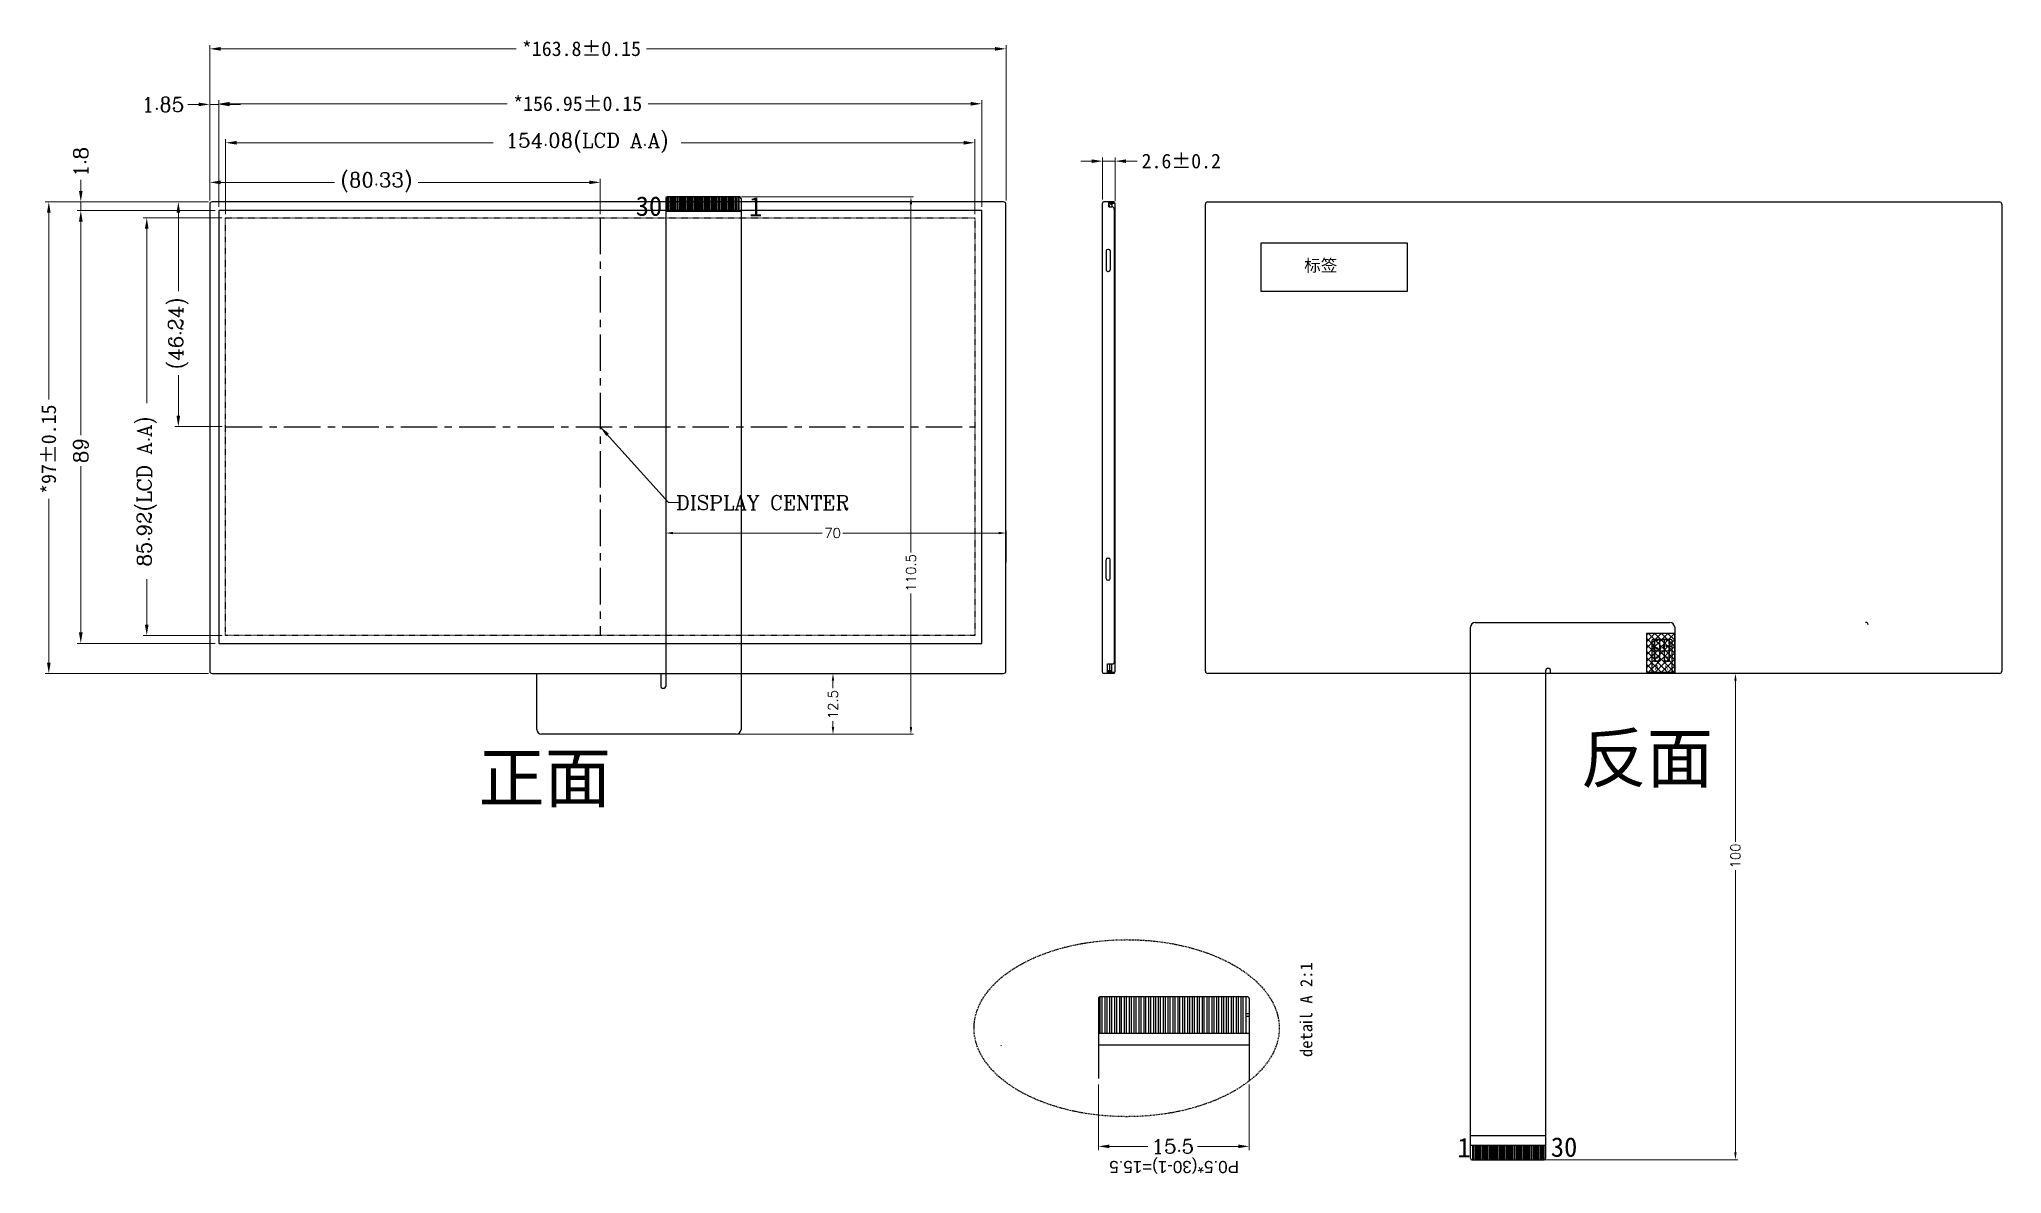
# Model space of a CAD drawing. Header units: millimetres. Extents: x 7 to 410, y 2270 to 2504.
import ezdxf

# ---------------------------------------------------------------- set-up
doc = ezdxf.new("R2010")
doc.units = ezdxf.units.MM
doc.header["$LTSCALE"] = 0.2
doc.linetypes.add('CENTER', pattern=[2, 1.25, -0.25, 0.25, -0.25])
doc.linetypes.add('DASHED', pattern=[0.75, 0.5, -0.25])
doc.layers.get('0').update_dxf_attribs({"color": 151})
for name, color, linetype in [('DIM', 4, 'Continuous'), ('FPC', 30, 'Continuous'), ('FPC_TOPSOLDER', 42, 'Continuous'), ('LCD', 6, 'Continuous'), ('上铁框', 201, 'Continuous'), ('下铁框', 171, 'Continuous')]:
    doc.layers.add(name, color=color, linetype=linetype)
doc.styles.add('ROMANC', font='romanc.shx', dxfattribs={"bigfont": 'gbcbig.shx'})
doc.styles.add('宋体', font='')
doc.styles.get('宋体').set_extended_font_data('NSimSun')
doc.dimstyles.new('B', dxfattribs={"dimtxt": 2, "dimasz": 1.5, "dimexe": 0.5, "dimexo": 0.5, "dimgap": 0.5, "dimtad": 0, "dimzin": 9, "dimdsep": 46, "dimtxsty": 'ROMANC', "dimcen": -2.5, "dimclrd": 8, "dimclre": 8, "dimclrt": 256, "dimazin": 0, "dimtfac": 1, "dimtmove": 0, "dimatfit": 3, "dimfxl": 1, "dimlwd": 9, "dimlwe": 9, "dimarcsym": 0})
doc.dimstyles.new('B1.5', dxfattribs={"dimscale": 1.5, "dimtxt": 2, "dimasz": 1.5, "dimexe": 0.5, "dimexo": 0.5, "dimgap": 0.5, "dimtad": 0, "dimzin": 9, "dimdsep": 46, "dimtxsty": 'ROMANC', "dimcen": 0, "dimclrd": 9, "dimclre": 9, "dimclrt": 256, "dimazin": 2, "dimtfac": 1, "dimtmove": 0, "dimatfit": 3, "dimfxl": 1, "dimlwd": 9, "dimlwe": 9, "dimarcsym": 0})

# ---------------------------------------------------------------- blocks, each defined once
blk = doc.blocks.new('*D1')
at = {"layer": 'Defpoints', "color": 0, "transparency": 16777216}
for p in [(205.55, 2501.56), (41.75, 2469.6), (205.55, 2469.6)]:
    blk.add_point(p, dxfattribs=at)
at = {"layer": 'DIM', "color": 9, "lineweight": 9, "transparency": 16777216}
for p, q in [((41.75, 2470.35), (41.75, 2502.31)), ((44, 2501.56), (104.8, 2501.56)), ((203.3, 2501.56), (131.63, 2501.56)), ((205.55, 2470.35), (205.55, 2502.31))]:
    blk.add_line(p, q, dxfattribs=at)
at = {"layer": 'DIM', "color": 9, "transparency": 16777216}
for points in [[(44, 2501.93), (44, 2501.18), (41.75, 2501.56)], [(203.3, 2501.93), (203.3, 2501.18), (205.55, 2501.56)]]:
    blk.add_solid(points, dxfattribs=at)
at = {"layer": 'DIM', "transparency": 16777216, "insert": (118.22, 2501.56), "char_height": 3, "attachment_point": 5, "style": '宋体'}
blk.add_mtext('*163.8±0.15', dxfattribs=at)
blk = doc.blocks.new('*D2')
at = {"layer": 'Defpoints', "color": 0, "transparency": 16777216}
for p in [(42.25, 2470.1), (8.65, 2373.1), (42.25, 2373.1)]:
    blk.add_point(p, dxfattribs=at)
at = {"layer": 'DIM', "color": 9, "lineweight": 9, "transparency": 16777216}
for p, q in [((41.5, 2470.1), (7.9, 2470.1)), ((8.65, 2467.85), (8.65, 2429.42)), ((8.65, 2375.35), (8.65, 2409.03)), ((41.5, 2373.1), (7.9, 2373.1))]:
    blk.add_line(p, q, dxfattribs=at)
at = {"layer": 'DIM', "color": 9, "transparency": 16777216}
for points in [[(8.28, 2467.85), (9.03, 2467.85), (8.65, 2470.1)], [(8.28, 2375.35), (9.03, 2375.35), (8.65, 2373.1)]]:
    blk.add_solid(points, dxfattribs=at)
at = {"layer": 'DIM', "transparency": 16777216, "insert": (8.65, 2419.22), "char_height": 3, "attachment_point": 5, "rotation": 90, "style": '宋体'}
blk.add_mtext('*97±0.15', dxfattribs=at)
blk = doc.blocks.new('*D3')
at = {"layer": 'Defpoints', "color": 0, "transparency": 16777216}
for p in [(200.55, 2490.26), (43.6, 2468.3), (200.55, 2468.3)]:
    blk.add_point(p, dxfattribs=at)
at = {"layer": 'DIM', "color": 9, "lineweight": 9, "transparency": 16777216}
for p, q in [((43.6, 2469.05), (43.6, 2491.01)), ((200.55, 2469.05), (200.55, 2491.01)), ((45.85, 2490.26), (102.96, 2490.26)), ((198.3, 2490.26), (131.93, 2490.26))]:
    blk.add_line(p, q, dxfattribs=at)
at = {"layer": 'DIM', "color": 9, "transparency": 16777216}
for points in [[(45.85, 2490.64), (45.85, 2489.89), (43.6, 2490.26)], [(198.3, 2490.64), (198.3, 2489.89), (200.55, 2490.26)]]:
    blk.add_solid(points, dxfattribs=at)
at = {"layer": 'DIM', "transparency": 16777216, "insert": (117.45, 2490.26), "char_height": 3, "attachment_point": 5, "style": '宋体'}
blk.add_mtext('*156.95±0.15', dxfattribs=at)
blk = doc.blocks.new('*D4')
at = {"layer": 'Defpoints', "color": 0, "transparency": 16777216}
for p in [(199.11, 2482.24), (45.03, 2466.82), (199.11, 2466.82)]:
    blk.add_point(p, dxfattribs=at)
at = {"layer": 'DIM', "color": 9, "lineweight": 9, "transparency": 16777216}
for p, q in [((45.03, 2467.57), (45.03, 2482.99)), ((199.11, 2467.57), (199.11, 2482.99)), ((47.28, 2482.24), (100.08, 2482.24)), ((196.86, 2482.24), (138.73, 2482.24))]:
    blk.add_line(p, q, dxfattribs=at)
at = {"layer": 'DIM', "color": 9, "transparency": 16777216}
for points in [[(47.28, 2482.61), (47.28, 2481.86), (45.03, 2482.24)], [(196.86, 2482.61), (196.86, 2481.86), (199.11, 2482.24)]]:
    blk.add_solid(points, dxfattribs=at)
at = {"layer": 'DIM', "transparency": 16777216, "insert": (119.4, 2482.24), "char_height": 3, "attachment_point": 5, "style": 'ROMANC'}
blk.add_mtext('154.08(LCD A.A)', dxfattribs=at)
blk = doc.blocks.new('*D5')
at = {"layer": 'Defpoints', "color": 0, "transparency": 16777216}
for p in [(45.03, 2466.82), (28.8, 2380.9), (45.03, 2380.9)]:
    blk.add_point(p, dxfattribs=at)
at = {"layer": 'DIM', "color": 9, "lineweight": 9, "transparency": 16777216}
for p, q in [((44.28, 2466.82), (28.05, 2466.82)), ((28.8, 2464.57), (28.8, 2428.68)), ((28.8, 2383.15), (28.8, 2392.47)), ((44.28, 2380.9), (28.05, 2380.9))]:
    blk.add_line(p, q, dxfattribs=at)
at = {"layer": 'DIM', "color": 9, "transparency": 16777216}
for points in [[(28.42, 2464.57), (29.17, 2464.57), (28.8, 2466.82)], [(28.42, 2383.15), (29.17, 2383.15), (28.8, 2380.9)]]:
    blk.add_solid(points, dxfattribs=at)
at = {"layer": 'DIM', "transparency": 16777216, "insert": (28.8, 2410.58), "char_height": 3, "attachment_point": 5, "rotation": 90, "style": 'ROMANC'}
blk.add_mtext('85.92(LCD A.A)', dxfattribs=at)
blk = doc.blocks.new('*D6')
at = {"layer": 'Defpoints', "color": 0, "transparency": 16777216}
for p in [(41.75, 2490.13), (41.75, 2469.6), (43.6, 2468.3)]:
    blk.add_point(p, dxfattribs=at)
at = {"layer": 'DIM', "color": 9, "lineweight": 9, "transparency": 16777216}
for p, q in [((41.75, 2470.35), (41.75, 2490.88)), ((43.6, 2469.05), (43.6, 2490.88)), ((39.5, 2490.13), (37.25, 2490.13)), ((43.6, 2490.13), (41.75, 2490.13)), ((45.85, 2490.13), (48.1, 2490.13))]:
    blk.add_line(p, q, dxfattribs=at)
at = {"layer": 'DIM', "color": 9, "transparency": 16777216}
for points in [[(39.5, 2490.51), (39.5, 2489.76), (41.75, 2490.13)], [(45.85, 2490.51), (45.85, 2489.76), (43.6, 2490.13)]]:
    blk.add_solid(points, dxfattribs=at)
at = {"layer": 'DIM', "transparency": 16777216, "insert": (32.14, 2490.13), "char_height": 3, "attachment_point": 5, "style": 'ROMANC'}
blk.add_mtext('1.85', dxfattribs=at)
blk = doc.blocks.new('*D7')
at = {"layer": 'Defpoints', "color": 0, "transparency": 16777216}
for p in [(43.6, 2468.3), (15.23, 2379.3), (43.6, 2379.3)]:
    blk.add_point(p, dxfattribs=at)
at = {"layer": 'DIM', "color": 9, "lineweight": 9, "transparency": 16777216}
for p, q in [((42.85, 2468.3), (14.48, 2468.3)), ((15.23, 2466.05), (15.23, 2422.09)), ((15.23, 2381.55), (15.23, 2415.74)), ((42.85, 2379.3), (14.48, 2379.3))]:
    blk.add_line(p, q, dxfattribs=at)
at = {"layer": 'DIM', "color": 9, "transparency": 16777216}
for points in [[(14.86, 2466.05), (15.61, 2466.05), (15.23, 2468.3)], [(14.86, 2381.55), (15.61, 2381.55), (15.23, 2379.3)]]:
    blk.add_solid(points, dxfattribs=at)
at = {"layer": 'DIM', "transparency": 16777216, "insert": (15.23, 2418.92), "char_height": 3, "attachment_point": 5, "rotation": 90, "style": 'ROMANC'}
blk.add_mtext('89', dxfattribs=at)
blk = doc.blocks.new('*D8')
at = {"layer": 'Defpoints', "color": 0, "transparency": 16777216}
for p in [(15.24, 2470.1), (42.25, 2470.1), (43.6, 2468.3)]:
    blk.add_point(p, dxfattribs=at)
at = {"layer": 'DIM', "color": 9, "lineweight": 9, "transparency": 16777216}
for p, q in [((15.24, 2472.35), (15.24, 2474.6)), ((41.5, 2470.1), (14.49, 2470.1)), ((42.85, 2468.3), (14.49, 2468.3)), ((15.24, 2468.3), (15.24, 2470.1)), ((15.24, 2466.05), (15.24, 2463.8))]:
    blk.add_line(p, q, dxfattribs=at)
at = {"layer": 'DIM', "color": 9, "transparency": 16777216}
for points in [[(14.86, 2472.35), (15.61, 2472.35), (15.24, 2470.1)], [(14.86, 2466.05), (15.61, 2466.05), (15.24, 2468.3)]]:
    blk.add_solid(points, dxfattribs=at)
at = {"layer": 'DIM', "transparency": 16777216, "insert": (15.24, 2478.28), "char_height": 3, "attachment_point": 5, "rotation": 90, "style": 'ROMANC'}
blk.add_mtext('1.8', dxfattribs=at)
blk = doc.blocks.new('*D9')
at = {"layer": 'Defpoints', "color": 0, "transparency": 16777216}
for p in [(41.75, 2474.1), (41.75, 2469.6), (122.07, 2466.82)]:
    blk.add_point(p, dxfattribs=at)
at = {"layer": 'DIM', "color": 9, "lineweight": 9, "transparency": 16777216}
for p, q in [((41.75, 2470.35), (41.75, 2474.85)), ((122.07, 2467.57), (122.07, 2474.85)), ((44, 2474.1), (67.42, 2474.1)), ((119.82, 2474.1), (84.64, 2474.1))]:
    blk.add_line(p, q, dxfattribs=at)
at = {"layer": 'DIM', "color": 9, "transparency": 16777216}
for points in [[(44, 2474.47), (44, 2473.72), (41.75, 2474.1)], [(119.82, 2474.47), (119.82, 2473.72), (122.07, 2474.1)]]:
    blk.add_solid(points, dxfattribs=at)
at = {"layer": 'DIM', "transparency": 16777216, "insert": (76.03, 2474.1), "char_height": 3, "attachment_point": 5, "style": 'ROMANC'}
blk.add_mtext('(80.33)', dxfattribs=at)
blk = doc.blocks.new('*D10')
at = {"layer": 'Defpoints', "color": 0, "transparency": 16777216}
for p in [(35.3, 2470.1), (42.25, 2470.1), (45.03, 2423.86)]:
    blk.add_point(p, dxfattribs=at)
at = {"layer": 'DIM', "color": 9, "lineweight": 9, "transparency": 16777216}
for p, q in [((41.5, 2470.1), (34.55, 2470.1)), ((35.3, 2467.85), (35.3, 2451.69)), ((35.3, 2426.11), (35.3, 2434.48)), ((44.28, 2423.86), (34.55, 2423.86))]:
    blk.add_line(p, q, dxfattribs=at)
at = {"layer": 'DIM', "color": 9, "transparency": 16777216}
for points in [[(34.92, 2467.85), (35.67, 2467.85), (35.3, 2470.1)], [(34.92, 2426.11), (35.67, 2426.11), (35.3, 2423.86)]]:
    blk.add_solid(points, dxfattribs=at)
at = {"layer": 'DIM', "transparency": 16777216, "insert": (35.3, 2443.08), "char_height": 3, "attachment_point": 5, "rotation": 90, "style": 'ROMANC'}
blk.add_mtext('(46.24)', dxfattribs=at)
blk = doc.blocks.new('*D11')
at = {"layer": 'Defpoints', "color": 0, "transparency": 16777216}
for p in [(224.57, 2289.32), (255.57, 2289.32), (224.57, 2275.86)]:
    blk.add_point(p, dxfattribs=at)
at = {"layer": 'DIM', "color": 9, "lineweight": 9, "transparency": 16777216}
for p, q in [((224.57, 2288.57), (224.57, 2275.11)), ((255.57, 2288.57), (255.57, 2275.11)), ((226.82, 2275.86), (234.75, 2275.86)), ((253.32, 2275.86), (244.97, 2275.86))]:
    blk.add_line(p, q, dxfattribs=at)
at = {"layer": 'DIM', "color": 9, "transparency": 16777216}
for points in [[(226.82, 2276.23), (226.82, 2275.48), (224.57, 2275.86)], [(253.32, 2276.23), (253.32, 2275.48), (255.57, 2275.86)]]:
    blk.add_solid(points, dxfattribs=at)
at = {"layer": 'DIM', "transparency": 16777216, "insert": (239.86, 2275.86), "char_height": 3, "attachment_point": 5, "style": 'ROMANC'}
blk.add_mtext('15.5', dxfattribs=at)
blk = doc.blocks.new('*D12')
at = {"layer": 'Defpoints', "color": 0, "transparency": 16777216}
for p in [(228.01, 2478.46), (225.41, 2469.85), (228.01, 2469.49)]:
    blk.add_point(p, dxfattribs=at)
at = {"layer": 'DIM', "color": 9, "lineweight": 9, "transparency": 16777216}
for p, q in [((225.41, 2470.6), (225.41, 2479.21)), ((228.01, 2470.24), (228.01, 2479.21)), ((223.16, 2478.46), (220.91, 2478.46)), ((225.41, 2478.46), (228.01, 2478.46)), ((230.26, 2478.46), (232.51, 2478.46))]:
    blk.add_line(p, q, dxfattribs=at)
at = {"layer": 'DIM', "color": 9, "transparency": 16777216}
for points in [[(223.16, 2478.83), (223.16, 2478.08), (225.41, 2478.46)], [(230.26, 2478.83), (230.26, 2478.08), (228.01, 2478.46)]]:
    blk.add_solid(points, dxfattribs=at)
at = {"layer": 'DIM', "transparency": 16777216, "insert": (241.6, 2478.46), "char_height": 3, "attachment_point": 5, "style": '宋体'}
blk.add_mtext('2.6±0.2', dxfattribs=at)
blk = doc.blocks.new('*D13')
at = {"layer": 'Defpoints', "color": 0, "transparency": 16777216}
for p in [(355.6, 2373.1), (358.68, 2373.1), (312.98, 2273.1)]:
    blk.add_point(p, dxfattribs=at)
at = {"layer": 'DIM', "color": 8, "lineweight": 9, "transparency": 16777216}
for p, q in [((358.18, 2373.1), (355.1, 2373.1)), ((355.6, 2371.6), (355.6, 2338.51)), ((355.6, 2274.6), (355.6, 2332.66)), ((313.48, 2273.1), (356.1, 2273.1))]:
    blk.add_line(p, q, dxfattribs=at)
at = {"layer": 'DIM', "color": 8, "transparency": 16777216}
for points in [[(355.35, 2371.6), (355.85, 2371.6), (355.6, 2373.1)], [(355.35, 2274.6), (355.85, 2274.6), (355.6, 2273.1)]]:
    blk.add_solid(points, dxfattribs=at)
at = {"layer": 'DIM', "transparency": 16777216, "insert": (355.6, 2335.58), "char_height": 2, "attachment_point": 5, "rotation": 90, "style": 'ROMANC'}
blk.add_mtext('100', dxfattribs=at)
blk = doc.blocks.new('*D14')
at = {"layer": 'Defpoints', "color": 0, "transparency": 16777216}
for p in [(150.65, 2471.1), (146.47, 2360.6), (186, 2360.6)]:
    blk.add_point(p, dxfattribs=at)
at = {"layer": 'DIM', "color": 8, "lineweight": 9, "transparency": 16777216}
for p, q in [((151.15, 2471.1), (186.5, 2471.1)), ((186, 2469.6), (186, 2398.01)), ((186, 2362.1), (186, 2389.58)), ((146.97, 2360.6), (186.5, 2360.6))]:
    blk.add_line(p, q, dxfattribs=at)
at = {"layer": 'DIM', "color": 8, "transparency": 16777216}
for points in [[(185.75, 2469.6), (186.25, 2469.6), (186, 2471.1)], [(185.75, 2362.1), (186.25, 2362.1), (186, 2360.6)]]:
    blk.add_solid(points, dxfattribs=at)
at = {"layer": 'DIM', "transparency": 16777216, "insert": (186, 2393.79), "char_height": 2, "attachment_point": 5, "rotation": 90, "style": 'ROMANC'}
blk.add_mtext('110.5', dxfattribs=at)
blk = doc.blocks.new('*D15')
at = {"layer": 'Defpoints', "color": 0, "transparency": 16777216}
for p in [(163.75, 2373.1), (163.75, 2360.6), (169.96, 2360.6)]:
    blk.add_point(p, dxfattribs=at)
at = {"layer": 'DIM', "color": 8, "lineweight": 9, "transparency": 16777216}
for p, q in [((164.25, 2373.1), (170.46, 2373.1)), ((169.96, 2371.6), (169.96, 2370.11)), ((169.96, 2362.1), (169.96, 2363.3)), ((164.25, 2360.6), (170.46, 2360.6))]:
    blk.add_line(p, q, dxfattribs=at)
at = {"layer": 'DIM', "color": 8, "transparency": 16777216}
for points in [[(169.71, 2371.6), (170.21, 2371.6), (169.96, 2373.1)], [(169.71, 2362.1), (170.21, 2362.1), (169.96, 2360.6)]]:
    blk.add_solid(points, dxfattribs=at)
at = {"layer": 'DIM', "transparency": 16777216, "insert": (169.96, 2366.7), "char_height": 2, "attachment_point": 5, "rotation": 90, "style": 'ROMANC'}
blk.add_mtext('12.5', dxfattribs=at)
blk = doc.blocks.new('*D16')
at = {"layer": 'Defpoints', "color": 0, "transparency": 16777216}
for p in [(205.55, 2401.98), (205.55, 2395.47), (135.55, 2388.45)]:
    blk.add_point(p, dxfattribs=at)
at = {"layer": 'DIM', "color": 8, "lineweight": 9, "transparency": 16777216}
for p, q in [((135.55, 2388.95), (135.55, 2402.48)), ((137.05, 2401.98), (167.76, 2401.98)), ((204.05, 2401.98), (172, 2401.98)), ((205.55, 2395.97), (205.55, 2402.48))]:
    blk.add_line(p, q, dxfattribs=at)
at = {"layer": 'DIM', "color": 8, "transparency": 16777216}
for points in [[(137.05, 2402.23), (137.05, 2401.73), (135.55, 2401.98)], [(204.05, 2402.23), (204.05, 2401.73), (205.55, 2401.98)]]:
    blk.add_solid(points, dxfattribs=at)
at = {"layer": 'DIM', "transparency": 16777216, "insert": (169.88, 2401.98), "char_height": 2, "attachment_point": 5, "style": 'ROMANC'}
blk.add_mtext('70', dxfattribs=at)

msp = doc.modelspace()

# ---------------------------------------------------------------- hatches: boundary and pattern name
at = {"layer": 'FPC'}
h = msp.add_hatch(dxfattribs=at)
h.set_pattern_fill('ANSI37', color=0, scale=0.3, style=0)
h.set_pattern_definition([(315, (-7062.294, -3107.1453), (-0.67351921, -0.67351921), []), (225, (-7062.294, -3107.1453), (-0.67351921, 0.67351921), [])])
h.paths.add_polyline_path([(337.28, 2373.343), (343.1, 2373.343), (343.1, 2381.343), (337.28, 2381.343)])

# ---------------------------------------------------------------- linework, layer by layer
at = {"color": 1, "linetype": 'CENTER', "ltscale": 30}
for p, q in [((122.071, 2466.819), (122.071, 2380.899)), ((45.031, 2423.859), (199.111, 2423.859))]:
    msp.add_line(p, q, dxfattribs=at)
at = {"color": 0}
for p, q in [((258.05, 2461.678), (288.05, 2461.678)), ((258.05, 2451.678), (258.05, 2461.678)), ((288.05, 2461.678), (288.05, 2451.678)), ((288.05, 2451.678), (258.05, 2451.678))]:
    msp.add_line(p, q, dxfattribs=at)
at = {"color": 5, "linetype": 'DASHED'}
msp.add_lwpolyline([(45.031, 2466.819), (199.111, 2466.819), (199.111, 2380.899), (45.031, 2380.899)], close=True, dxfattribs=at)
at = {"layer": 'DIM', "color": 5}
for centre, start, end in [((134.846, 2370.399), 180, 270), ((135.246, 2370.399), 270, 360)]:
    msp.add_arc(centre, 0.3, start, end, dxfattribs=at)
at = {"layer": 'FPC', "color": 0}
for p, q in [((135.546, 2470.799), (135.546, 2370.399)), ((150.746, 2471.099), (135.846, 2471.099)), ((135.946, 2468.099), (135.946, 2471.099)), ((136.146, 2468.099), (136.146, 2471.099)), ((136.446, 2468.099), (136.446, 2471.099)), ((136.646, 2468.099), (136.646, 2471.099)), ((136.946, 2468.099), (136.946, 2471.099)), ((137.146, 2468.099), (137.146, 2471.099)), ((137.446, 2468.099), (137.446, 2471.099)), ((137.646, 2468.099), (137.646, 2471.099)), ((137.946, 2468.099), (137.946, 2471.099)), ((138.146, 2468.099), (138.146, 2471.099)), ((138.446, 2468.099), (138.446, 2471.099)), ((138.646, 2468.099), (138.646, 2471.099)), ((138.946, 2468.099), (138.946, 2471.099)), ((139.146, 2468.099), (139.146, 2471.099)), ((139.446, 2468.099), (139.446, 2471.099)), ((139.646, 2468.099), (139.646, 2471.099)), ((139.946, 2468.099), (139.946, 2471.099)), ((140.146, 2468.099), (140.146, 2471.099)), ((140.446, 2468.099), (140.446, 2471.099)), ((140.646, 2468.099), (140.646, 2471.099)), ((140.946, 2468.099), (140.946, 2471.099)), ((141.146, 2468.099), (141.146, 2471.099)), ((141.446, 2468.099), (141.446, 2471.099)), ((141.646, 2468.099), (141.646, 2471.099)), ((141.946, 2468.099), (141.946, 2471.099)), ((142.146, 2468.099), (142.146, 2471.099)), ((142.446, 2468.099), (142.446, 2471.099)), ((142.646, 2468.099), (142.646, 2471.099)), ((142.946, 2468.099), (142.946, 2471.099)), ((143.146, 2468.099), (143.146, 2471.099)), ((143.446, 2468.099), (143.446, 2471.099)), ((143.646, 2468.099), (143.646, 2471.099)), ((143.946, 2468.099), (143.946, 2471.099)), ((144.146, 2468.099), (144.146, 2471.099)), ((144.446, 2468.099), (144.446, 2471.099)), ((144.646, 2468.099), (144.646, 2471.099)), ((144.946, 2468.099), (144.946, 2471.099)), ((145.146, 2468.099), (145.146, 2471.099)), ((145.446, 2468.099), (145.446, 2471.099)), ((145.646, 2468.099), (145.646, 2471.099)), ((145.946, 2468.099), (145.946, 2471.099)), ((146.146, 2468.099), (146.146, 2471.099)), ((146.446, 2468.099), (146.446, 2471.099)), ((146.646, 2468.099), (146.646, 2471.099)), ((146.946, 2468.099), (146.946, 2471.099)), ((147.146, 2468.099), (147.146, 2471.099)), ((147.446, 2468.099), (147.446, 2471.099)), ((147.646, 2468.099), (147.646, 2471.099)), ((147.946, 2468.099), (147.946, 2471.099)), ((148.146, 2468.099), (148.146, 2471.099)), ((148.446, 2468.099), (148.446, 2471.099)), ((148.646, 2468.099), (148.646, 2471.099)), ((148.946, 2468.099), (148.946, 2471.099)), ((149.146, 2468.099), (149.146, 2471.099)), ((149.446, 2468.099), (149.446, 2471.099)), ((149.646, 2468.099), (149.646, 2471.099)), ((149.946, 2468.099), (149.946, 2471.099)), ((150.146, 2468.099), (150.146, 2471.099)), ((150.446, 2468.099), (150.446, 2471.099)), ((150.646, 2468.099), (150.646, 2471.099)), ((151.046, 2470.799), (151.046, 2361.599)), ((151.046, 2468.099), (135.546, 2468.099)), ((301.079, 2273.399), (301.079, 2382.599)), ((302.079, 2383.599), (342.1, 2383.599)), ((343.1, 2382.599), (343.1, 2373.099)), ((338.37, 2379.799), (338.37, 2373.099)), ((339.27, 2380.099), (338.67, 2380.099)), ((339.97, 2380.099), (338.97, 2380.099)), ((338.97, 2380.099), (338.97, 2375.599)), ((341.27, 2380.099), (339.67, 2380.099)), ((339.97, 2380.099), (340.97, 2380.099)), ((339.97, 2380.099), (339.97, 2375.599)), ((341.97, 2380.099), (340.97, 2380.099)), ((340.97, 2380.099), (340.97, 2375.599)), ((342.27, 2380.099), (341.67, 2380.099)), ((341.97, 2380.099), (341.97, 2375.599)), ((342.57, 2373.099), (342.57, 2379.799)), ((316.579, 2273.399), (316.579, 2373.799)), ((317.279, 2374.099), (316.879, 2374.099)), ((317.579, 2373.099), (317.579, 2373.799)), ((339.97, 2375.599), (338.97, 2375.599)), ((341.97, 2375.599), (340.97, 2375.599)), ((109.024, 2361.599), (109.024, 2373.099)), ((134.546, 2373.099), (134.546, 2370.399)), ((150.046, 2360.599), (110.024, 2360.599)), ((301.079, 2278.099), (316.579, 2278.099)), ((301.079, 2276.099), (316.579, 2276.099)), ((301.379, 2273.099), (316.279, 2273.099)), ((301.379, 2273.099), (316.279, 2273.099)), ((301.479, 2276.099), (301.479, 2273.099)), ((301.679, 2276.099), (301.679, 2273.099)), ((301.979, 2276.099), (301.979, 2273.099)), ((302.179, 2276.099), (302.179, 2273.099)), ((302.479, 2276.099), (302.479, 2273.099)), ((302.679, 2276.099), (302.679, 2273.099)), ((302.979, 2276.099), (302.979, 2273.099)), ((303.179, 2276.099), (303.179, 2273.099)), ((303.479, 2276.099), (303.479, 2273.099)), ((303.679, 2276.099), (303.679, 2273.099)), ((303.979, 2276.099), (303.979, 2273.099)), ((304.179, 2276.099), (304.179, 2273.099)), ((304.479, 2276.099), (304.479, 2273.099)), ((304.679, 2276.099), (304.679, 2273.099)), ((304.979, 2276.099), (304.979, 2273.099)), ((305.179, 2276.099), (305.179, 2273.099)), ((305.479, 2276.099), (305.479, 2273.099)), ((305.679, 2276.099), (305.679, 2273.099)), ((305.979, 2276.099), (305.979, 2273.099)), ((306.179, 2276.099), (306.179, 2273.099)), ((306.479, 2276.099), (306.479, 2273.099)), ((306.679, 2276.099), (306.679, 2273.099)), ((306.979, 2276.099), (306.979, 2273.099)), ((307.179, 2276.099), (307.179, 2273.099)), ((307.479, 2276.099), (307.479, 2273.099)), ((307.679, 2276.099), (307.679, 2273.099)), ((307.979, 2276.099), (307.979, 2273.099)), ((308.179, 2276.099), (308.179, 2273.099)), ((308.479, 2276.099), (308.479, 2273.099)), ((308.679, 2276.099), (308.679, 2273.099)), ((308.979, 2276.099), (308.979, 2273.099)), ((309.179, 2276.099), (309.179, 2273.099)), ((309.479, 2276.099), (309.479, 2273.099)), ((309.679, 2276.099), (309.679, 2273.099)), ((309.979, 2276.099), (309.979, 2273.099)), ((310.179, 2276.099), (310.179, 2273.099)), ((310.479, 2276.099), (310.479, 2273.099)), ((310.679, 2276.099), (310.679, 2273.099)), ((310.979, 2276.099), (310.979, 2273.099)), ((311.179, 2276.099), (311.179, 2273.099)), ((311.479, 2276.099), (311.479, 2273.099)), ((311.679, 2276.099), (311.679, 2273.099)), ((311.979, 2276.099), (311.979, 2273.099)), ((312.179, 2276.099), (312.179, 2273.099)), ((312.479, 2276.099), (312.479, 2273.099)), ((312.679, 2276.099), (312.679, 2273.099)), ((312.979, 2276.099), (312.979, 2273.099)), ((313.179, 2276.099), (313.179, 2273.099)), ((313.479, 2276.099), (313.479, 2273.099)), ((313.679, 2276.099), (313.679, 2273.099)), ((313.979, 2276.099), (313.979, 2273.099)), ((314.179, 2276.099), (314.179, 2273.099)), ((314.479, 2276.099), (314.479, 2273.099)), ((314.679, 2276.099), (314.679, 2273.099)), ((314.979, 2276.099), (314.979, 2273.099)), ((315.179, 2276.099), (315.179, 2273.099)), ((315.479, 2276.099), (315.479, 2273.099)), ((315.679, 2276.099), (315.679, 2273.099)), ((315.979, 2276.099), (315.979, 2273.099)), ((316.179, 2276.099), (316.179, 2273.099))]:
    msp.add_line(p, q, dxfattribs=at)
msp.add_lwpolyline([(337.28, 2373.343), (343.1, 2373.343), (343.1, 2381.343), (337.28, 2381.343)], close=True, dxfattribs=at)
msp.add_lwpolyline([(342.57, 2378.699), (342.47, 2378.699, 0.4142136), (341.97, 2378.199, -0.4142136), (341.47, 2377.699), (339.47, 2377.699, -0.4142136), (338.97, 2378.199, 0.4142136), (338.47, 2378.699), (338.37, 2378.699)], format="xyb", dxfattribs=at)
for points in [[(338.97, 2377.78, -0.4082483), (338.97, 2378.76), (338.97, 2380.099), (339.27, 2380.099, 1), (339.67, 2380.099), (339.97, 2380.099), (339.97, 2378.76, -0.4082483), (339.97, 2377.78), (339.97, 2376.099, -1), (338.97, 2376.099)], [(341.97, 2379.278), (341.97, 2380.099), (341.67, 2380.099, -1), (341.27, 2380.099), (340.97, 2380.099), (340.97, 2379.278, 0.4082483), (340.97, 2378.299), (340.97, 2376.099, 1), (341.97, 2376.099), (341.97, 2378.299, 0.4082483)]]:
    msp.add_lwpolyline(points, format="xyb", close=True, dxfattribs=at)
for centre in [(339.47, 2378.27), (341.47, 2378.788), (339.47, 2376.393), (341.47, 2376.411)]:
    msp.add_circle(centre, 0.15, dxfattribs=at)
for centre, radius, start, end in [((135.846, 2470.799), 0.3, 90, 180), ((150.746, 2470.799), 0.3, 0, 90), ((302.079, 2382.599), 1, 90, 180), ((342.1, 2382.599), 1, 0, 90), ((382.379, 2383.099), 0.5, 0, 90), ((338.67, 2379.799), 0.3, 90, 180), ((339.47, 2380.099), 0.2, 180, 0), ((341.47, 2380.099), 0.2, 180, 0), ((342.27, 2379.799), 0.3, 0, 90), ((343.1, 2381.338), 0.00318, 0, 180), ((343.1, 2381.338), 0.00318, 0, 180), ((343.1, 2381.338), 0.00318, 0, 180), ((343.1, 2381.338), 0.00318, 180, 0), ((343.1, 2381.338), 0.00318, 180, 0), ((343.1, 2381.338), 0.00318, 180, 0), ((316.879, 2373.799), 0.3, 90, 180), ((317.279, 2373.799), 0.3, 0, 90), ((343.1, 2373.102), 0.00318, 0, 180), ((343.1, 2373.102), 0.00318, 0, 180), ((343.1, 2373.102), 0.00318, 0, 180), ((343.1, 2373.102), 0.00318, 0, 180), ((343.1, 2373.102), 0.00318, 0, 180), ((343.1, 2373.102), 0.00318, 0, 180), ((343.1, 2373.102), 0.00318, 180, 0), ((343.1, 2373.102), 0.00318, 180, 0), ((343.1, 2373.102), 0.00318, 180, 0), ((343.1, 2373.102), 0.00318, 180, 0), ((343.1, 2373.102), 0.00318, 180, 0), ((343.1, 2373.102), 0.00318, 180, 0), ((109.024, 2366.097), 0.00318, 0, 180), ((109.024, 2366.097), 0.00318, 0, 180), ((109.024, 2366.097), 0.00318, 0, 180), ((109.024, 2366.097), 0.00318, 180, 0), ((109.024, 2366.097), 0.00318, 180, 0), ((109.024, 2366.097), 0.00318, 180, 0), ((110.024, 2361.599), 1, 180, 270), ((150.046, 2361.599), 1, 270, 360), ((301.379, 2273.399), 0.3, 180, 270), ((316.279, 2273.399), 0.3, 270, 0)]:
    msp.add_arc(centre, radius, start, end, dxfattribs=at)
at = {"layer": 'FPC_TOPSOLDER', "color": 0}
for p, q in [((226.715, 2469.799), (227.115, 2469.799)), ((226.715, 2469.499), (226.815, 2469.499)), ((226.815, 2469.099), (226.815, 2469.499)), ((227.115, 2469.549), (227.115, 2469.799)), ((227.415, 2469.549), (227.115, 2469.549)), ((226.815, 2375.076), (226.815, 2373.699)), ((226.415, 2373.699), (226.815, 2373.699)), ((227.315, 2373.649), (226.415, 2373.649)), ((226.415, 2373.399), (227.115, 2373.399)), ((227.115, 2373.399), (226.415, 2373.399)), ((227.115, 2373.399), (227.115, 2373.649))]:
    msp.add_line(p, q, dxfattribs=at)
at = {"layer": 'LCD'}
for p, q in [((224.573, 2306.241), (224.573, 2289.792)), ((224.873, 2306.641), (224.873, 2299.041)), ((255.173, 2306.641), (224.873, 2306.641)), ((255.173, 2306.641), (224.873, 2306.641)), ((225.273, 2306.641), (225.273, 2299.041)), ((225.873, 2306.641), (225.873, 2299.041)), ((226.273, 2306.641), (226.273, 2299.041)), ((226.873, 2306.641), (226.873, 2299.041)), ((227.273, 2306.641), (227.273, 2299.041)), ((227.873, 2306.641), (227.873, 2299.041)), ((228.273, 2306.641), (228.273, 2299.041)), ((228.873, 2306.641), (228.873, 2299.041)), ((229.273, 2306.641), (229.273, 2299.041)), ((229.873, 2306.641), (229.873, 2299.041)), ((230.273, 2306.641), (230.273, 2299.041)), ((230.873, 2306.641), (230.873, 2299.041)), ((231.273, 2306.641), (231.273, 2299.041)), ((231.873, 2306.641), (231.873, 2299.041)), ((232.273, 2306.641), (232.273, 2299.041)), ((232.873, 2306.641), (232.873, 2299.041)), ((233.273, 2306.641), (233.273, 2299.041)), ((233.873, 2306.641), (233.873, 2299.041)), ((234.273, 2306.641), (234.273, 2299.041)), ((234.873, 2306.641), (234.873, 2299.041)), ((235.273, 2306.641), (235.273, 2299.041)), ((235.873, 2306.641), (235.873, 2299.041)), ((236.273, 2306.641), (236.273, 2299.041)), ((236.873, 2306.641), (236.873, 2299.041)), ((237.273, 2306.641), (237.273, 2299.041)), ((237.873, 2306.641), (237.873, 2299.041)), ((238.273, 2306.641), (238.273, 2299.041)), ((238.873, 2306.641), (238.873, 2299.041)), ((239.273, 2306.641), (239.273, 2299.041)), ((239.873, 2306.641), (239.873, 2299.041)), ((240.273, 2306.641), (240.273, 2299.041)), ((240.873, 2306.641), (240.873, 2299.041)), ((241.273, 2306.641), (241.273, 2299.041)), ((241.873, 2306.641), (241.873, 2299.041)), ((242.273, 2306.641), (242.273, 2299.041)), ((242.873, 2306.641), (242.873, 2299.041)), ((243.273, 2306.641), (243.273, 2299.041)), ((243.873, 2306.641), (243.873, 2299.041)), ((244.273, 2306.641), (244.273, 2299.041)), ((244.873, 2306.641), (244.873, 2299.041)), ((245.273, 2306.641), (245.273, 2299.041)), ((245.873, 2306.641), (245.873, 2299.041)), ((246.273, 2306.641), (246.273, 2299.041)), ((246.873, 2306.641), (246.873, 2299.041)), ((247.273, 2306.641), (247.273, 2299.041)), ((247.873, 2306.641), (247.873, 2299.041)), ((248.273, 2306.641), (248.273, 2299.041)), ((248.873, 2306.641), (248.873, 2299.041)), ((249.273, 2306.641), (249.273, 2299.041)), ((249.873, 2306.641), (249.873, 2299.041)), ((250.273, 2306.641), (250.273, 2299.041)), ((250.873, 2306.641), (250.873, 2299.041)), ((251.273, 2306.641), (251.273, 2299.041)), ((251.873, 2306.641), (251.873, 2299.041)), ((252.273, 2306.641), (252.273, 2299.041)), ((252.873, 2306.641), (252.873, 2299.041)), ((253.273, 2306.641), (253.273, 2299.041)), ((253.873, 2306.641), (253.873, 2299.041)), ((254.273, 2306.641), (254.273, 2299.041)), ((254.873, 2306.641), (254.873, 2299.041)), ((255.573, 2306.241), (255.573, 2289.316)), ((255.573, 2303.141), (254.873, 2303.141)), ((254.873, 2303.141), (254.873, 2302.541)), ((255.573, 2302.541), (254.873, 2302.541)), ((255.573, 2303.141), (255.573, 2302.541)), ((255.573, 2299.041), (224.573, 2299.041)), ((255.573, 2296.641), (224.573, 2296.641)), ((255.573, 2296.641), (224.573, 2296.641)), ((255.573, 2296.641), (224.573, 2296.641)), ((255.573, 2295.435), (255.573, 2289.316))]:
    msp.add_line(p, q, dxfattribs=at)
for centre, radius, start, end in [((224.973, 2306.241), 0.4, 90.0001, 180.00019), ((224.973, 2306.241), 0.4, 90.0001, 180.00019), ((255.173, 2306.241), 0.4, 359.99996, 90.00004), ((255.173, 2306.241), 0.4, 359.99996, 90.00004), ((254.873, 2303.141), 0.00635, 0, 180), ((254.873, 2303.141), 0.00635, 0, 180), ((254.873, 2303.141), 0.00635, 180, 0), ((254.873, 2303.141), 0.00635, 180, 0), ((254.873, 2302.541), 0.00635, 0, 180), ((254.873, 2302.541), 0.00635, 0, 180), ((254.873, 2302.541), 0.00635, 180, 0), ((254.873, 2302.541), 0.00635, 180, 0), ((255.573, 2303.141), 0.00635, 0, 180), ((255.573, 2303.141), 0.00635, 0, 180), ((255.573, 2303.141), 0.00635, 180, 0), ((255.573, 2303.141), 0.00635, 180, 0), ((255.573, 2302.541), 0.00635, 0, 180), ((255.573, 2302.541), 0.00635, 0, 180), ((255.573, 2302.541), 0.00635, 180, 0), ((255.573, 2302.541), 0.00635, 180, 0), ((204.573, 2296.641), 0.00635, 0, 180), ((204.573, 2296.641), 0.00635, 0, 180), ((204.573, 2296.641), 0.00635, 0, 180), ((204.573, 2296.641), 0.00635, 180, 0), ((204.573, 2296.641), 0.00635, 180, 0), ((204.573, 2296.641), 0.00635, 180, 0), ((255.573, 2296.641), 0.00635, 0, 180), ((255.573, 2296.641), 0.00635, 0, 180), ((255.573, 2296.641), 0.00635, 0, 180), ((255.573, 2296.641), 0.00635, 180, 0), ((255.573, 2296.641), 0.00635, 180, 0), ((255.573, 2296.641), 0.00635, 180, 0), ((255.573, 2295.435), 0.00635, 0, 180), ((255.573, 2295.435), 0.00635, 180, 0)]:
    msp.add_arc(centre, radius, start, end, dxfattribs=at)
at = {"layer": 'LCD', "color": 1, "linetype": 'CENTER'}
msp.add_ellipse((230.368, 2300.163), major_axis=(-31.388, 0), ratio=0.5799026, dxfattribs=at)
at = {"layer": '上铁框'}
for p, q in [((41.746, 2469.599), (41.746, 2373.599)), ((205.046, 2470.099), (42.246, 2470.099)), ((200.546, 2468.299), (43.596, 2468.299)), ((43.596, 2468.299), (43.596, 2379.299)), ((200.546, 2379.299), (200.546, 2468.299)), ((205.546, 2373.599), (205.546, 2469.599)), ((225.415, 2373.399), (225.415, 2469.849)), ((227.815, 2470.099), (225.665, 2470.099)), ((226.715, 2469.099), (226.715, 2470.099)), ((227.815, 2469.899), (226.715, 2469.899)), ((226.715, 2469.099), (227.315, 2469.099)), ((227.815, 2469.899), (227.815, 2470.099)), ((227.815, 2468.599), (227.815, 2375.276)), ((246.579, 2373.599), (246.579, 2469.599)), ((247.079, 2470.099), (409.879, 2470.099)), ((410.379, 2469.599), (410.379, 2373.599)), ((43.596, 2379.299), (200.546, 2379.299)), ((226.415, 2375.076), (227.615, 2375.076)), ((226.415, 2373.099), (226.415, 2375.076)), ((42.246, 2373.099), (205.046, 2373.099)), ((134.846, 2370.099), (135.246, 2370.099)), ((227.815, 2373.099), (225.715, 2373.099)), ((227.815, 2373.299), (226.415, 2373.299)), ((227.815, 2373.299), (227.815, 2373.099)), ((227.815, 2373.299), (227.815, 2373.099)), ((409.879, 2373.099), (247.079, 2373.099))]:
    msp.add_line(p, q, dxfattribs=at)
at = {"layer": '上铁框', "linetype": 'Continuous'}
for p, q in [((226.165, 2459.995), (226.165, 2456.095)), ((226.665, 2460.295), (226.465, 2460.295)), ((226.965, 2459.995), (226.965, 2456.095)), ((226.465, 2455.795), (226.665, 2455.795)), ((226.165, 2392.603), (226.165, 2396.503)), ((226.465, 2396.803), (226.665, 2396.803)), ((226.965, 2392.603), (226.965, 2396.503)), ((226.665, 2392.303), (226.465, 2392.303))]:
    msp.add_line(p, q, dxfattribs=at)
at = {"layer": '上铁框', "color": 191}
msp.add_line((46.096, 2382.944), (46.096, 2382.944), dxfattribs=at)
at = {"layer": '上铁框'}
for centre, radius, start, end in [((42.246, 2469.599), 0.5, 90, 180), ((205.046, 2469.599), 0.5, 0, 90), ((225.665, 2469.849), 0.25, 90, 180), ((227.315, 2468.599), 0.5, 0, 90), ((247.079, 2469.599), 0.5, 90, 180), ((409.879, 2469.599), 0.5, 0, 90), ((227.615, 2375.276), 0.2, 270, 0), ((42.246, 2373.599), 0.5, 180, 270), ((205.046, 2373.599), 0.5, 270, 0), ((225.715, 2373.399), 0.3, 180, 270), ((247.079, 2373.599), 0.5, 180, 270), ((409.879, 2373.599), 0.5, 270, 0)]:
    msp.add_arc(centre, radius, start, end, dxfattribs=at)
at = {"layer": '上铁框', "linetype": 'Continuous'}
for centre, start, end in [((226.465, 2459.995), 90, 180), ((226.665, 2459.995), 0, 90), ((226.465, 2456.095), 180, 270), ((226.665, 2456.095), 270, 0), ((226.465, 2396.503), 90, 180), ((226.665, 2396.503), 0, 90), ((226.465, 2392.603), 180, 270), ((226.665, 2392.603), 270, 0)]:
    msp.add_arc(centre, 0.3, start, end, dxfattribs=at)
at = {"layer": '下铁框'}
for p, q in [((226.715, 2469.849), (227.815, 2469.849)), ((227.115, 2469.649), (227.415, 2469.649)), ((227.415, 2469.089), (227.415, 2469.849)), ((228.015, 2373.549), (228.015, 2469.649)), ((227.315, 2373.349), (227.315, 2375.076)), ((226.415, 2373.349), (227.815, 2373.349)), ((227.115, 2373.549), (227.315, 2373.549))]:
    msp.add_line(p, q, dxfattribs=at)
for centre, start, end in [((227.815, 2469.649), 0, 90), ((227.815, 2373.549), 270, 0)]:
    msp.add_arc(centre, 0.2, start, end, dxfattribs=at)

# ---------------------------------------------------------------- texts
at = {"color": 0, "insert": (266.889, 2458.253), "char_height": 2.5, "width": 12.3267, "attachment_point": 1, "style": '宋体'}
msp.add_mtext('标签', dxfattribs=at)
at = {"layer": 'DIM', "color": 5, "attachment_point": 1, "style": '宋体'}
for s, insert, char_height, width in [('{\\C1;30}', (129.384, 2471.216), 4, 0.99306), ('{\\C1;1}', (152.687, 2471.099), 4, 0.99306), ('{\\fNSimSun|b1|i0|c134|p49;\\C1;反面}', (323.718, 2360.706), 10, 35.91088), ('{\\fNSimSun|b1|i0|c134|p49;\\C1;正面}', (97.029, 2356.669), 10, 35.91088), ('{\\C1;1}', (298.407, 2277.6), 4, 0.99306), ('{\\C1;30}', (317.626, 2277.717), 4, 0.99306)]:
    msp.add_mtext(s, dxfattribs=dict(at, insert=insert, char_height=char_height, width=width))
at = {"layer": 'DIM', "insert": (135.62, 2409.732), "char_height": 3, "width": 45.64014, "attachment_point": 1, "style": 'ROMANC'}
msp.add_mtext(' DISPLAY CENTER', dxfattribs=at)
at = {"layer": 'DIM', "char_height": 2.5, "width": 39.45833, "attachment_point": 1, "style": '宋体'}
for s, insert, rotation in [('deta{\\fArial|b0|i0|c0|p32;i}l A 2:1', (266.063, 2294.225), 90), ('{\\fArial|b0|i0|c0|p32;P0.5*(30-1)=15.5}', (253.469, 2270.363), 180)]:
    msp.add_mtext(s, dxfattribs=dict(at, insert=insert, rotation=rotation))
at = {"layer": 'FPC', "color": 0, "char_height": 1, "width": 0.85148, "attachment_point": 9, "style": '宋体'}
for s, insert in [('A', (339.793, 2373.819)), ('K', (341.832, 2373.777))]:
    msp.add_mtext(s, dxfattribs=dict(at, insert=insert))

# ---------------------------------------------------------------- dimensions: what is measured, and where the dimension line sits
at = {"layer": 'DIM'}
for base, p1, p2, picture, middle in [((205.546, 2501.558), (41.746, 2469.599), (205.546, 2469.599), '*D1', (118.217, 2501.558)), ((200.546, 2490.26), (43.596, 2468.299), (200.546, 2468.299), '*D3', (117.448, 2490.26))]:
    dim = msp.add_linear_dim(base=base, p1=p1, p2=p2, text='*<>', dimstyle='B1.5', override={"dimtxsty": '宋体', "dimtol": 1, "dimtp": 0.15, "dimtm": 0.15}, dxfattribs=at)
    dim.commit()
    dim.dimension.update_dxf_attribs({"geometry": picture, "text_midpoint": middle, "dimtype": 160})
dim = msp.add_linear_dim(base=(41.746, 2490.133), p1=(43.596, 2468.299), p2=(41.746, 2469.599), dimstyle='B1.5', dxfattribs=at)
dim.commit()
dim.dimension.update_dxf_attribs({"geometry": '*D6', "text_midpoint": (32.139, 2490.133), "dimtype": 160})
for base, p1, p2, text, picture, middle in [((199.111, 2482.239), (45.031, 2466.819), (199.111, 2466.819), '<>(LCD A.A)', '*D4', (119.405, 2482.239)), ((41.745951058, 2474.099415545), (122.070951058, 2466.819350613), (41.745951058, 2469.599350613), '(<>)', '*D9', (76.030800751, 2474.099415545))]:
    dim = msp.add_linear_dim(base=base, p1=p1, p2=p2, text=text, dimstyle='B1.5', dxfattribs=at)
    dim.commit()
    dim.dimension.update_dxf_attribs({"geometry": picture, "text_midpoint": middle, "dimtype": 160})
for base, p2, picture, middle in [((15.238, 2470.099), (42.246, 2470.099), '*D8', (15.238, 2478.278)), ((15.23, 2379.299), (43.596, 2379.299), '*D7', (15.23, 2418.916))]:
    dim = msp.add_linear_dim(base=base, p1=(43.596, 2468.299), p2=p2, angle=90, dimstyle='B1.5', dxfattribs=at)
    dim.commit()
    dim.dimension.update_dxf_attribs({"geometry": picture, "text_midpoint": middle, "dimtype": 160})
dim = msp.add_linear_dim(base=(228.015, 2478.456), p1=(225.415, 2469.849), p2=(228.015, 2469.493), dimstyle='B1.5', override={"dimtxsty": '宋体', "dimtol": 1, "dimtp": 0.2, "dimtm": 0.2}, dxfattribs=at)
dim.commit()
dim.dimension.update_dxf_attribs({"geometry": '*D12', "text_midpoint": (241.603, 2478.456), "dimtype": 160})
at = {"layer": 'DIM', "color": 5}
for base, p1, p2, picture, middle in [((186.004, 2360.599), (150.646, 2471.099), (146.471, 2360.599), '*D14', (186.004, 2393.793)), ((169.958, 2360.599), (163.745, 2373.099), (163.745, 2360.599), '*D15', (169.958, 2366.704)), ((355.601, 2373.099), (312.981, 2273.099), (358.68, 2373.099), '*D13', (355.601, 2335.585))]:
    dim = msp.add_linear_dim(base=base, p1=p1, p2=p2, angle=90, dimstyle='B', override={"dimfxl": 0.18, "dimarcsym": 1}, dxfattribs=at)
    dim.commit()
    dim.dimension.update_dxf_attribs({"geometry": picture, "text_midpoint": middle, "dimtype": 160})
at = {"layer": 'DIM'}
dim = msp.add_linear_dim(base=(8.655, 2373.099), p1=(42.246, 2470.099), p2=(42.246, 2373.099), angle=90, text='*<>', dimstyle='B1.5', override={"dimtxsty": '宋体', "dimtol": 1, "dimtp": 0.15, "dimtm": 0.15}, dxfattribs=at)
dim.commit()
dim.dimension.update_dxf_attribs({"geometry": '*D2', "text_midpoint": (8.655, 2419.223), "dimtype": 160})
for base, p1, p2, text, picture, middle in [((28.796, 2380.899), (45.031, 2466.819), (45.031, 2380.899), '<>(LCD A.A)', '*D5', (28.796, 2410.577)), ((35.297, 2470.099), (45.031, 2423.859), (42.246, 2470.099), '(<>)', '*D10', (35.297, 2443.082))]:
    dim = msp.add_linear_dim(base=base, p1=p1, p2=p2, angle=90, text=text, dimstyle='B1.5', dxfattribs=at)
    dim.commit()
    dim.dimension.update_dxf_attribs({"geometry": picture, "text_midpoint": middle, "dimtype": 160})
at = {"layer": 'DIM', "color": 5}
dim = msp.add_linear_dim(base=(205.546, 2401.98), p1=(135.546, 2388.446), p2=(205.546, 2395.467), dimstyle='B', override={"dimfxl": 0.18, "dimarcsym": 1}, dxfattribs=at)
dim.commit()
dim.dimension.update_dxf_attribs({"geometry": '*D16', "text_midpoint": (169.882, 2401.98), "dimtype": 160})
at = {"layer": 'DIM'}
dim = msp.add_linear_dim(base=(224.573, 2275.856), p1=(255.573, 2289.316), p2=(224.573, 2289.316), angle=180, dimstyle='B1.5', override={"dimlfac": 0.5}, dxfattribs=at)
dim.commit()
dim.dimension.update_dxf_attribs({"geometry": '*D11', "text_midpoint": (239.859, 2275.856), "dimtype": 160})

# ---------------------------------------------------------------- leaders
at = {"layer": 'DIM', "annotation_type": 0, "has_hookline": 1, "hookline_direction": 0, "text_width": 43}
msp.add_leader([(122.071, 2423.859), (136.143, 2408.232), (138.393, 2408.232)], dimstyle='B1.5', override={"dimgap": 0.5, "dimtad": 0}, dxfattribs=at)

doc.saveas('drawing.dxf')
